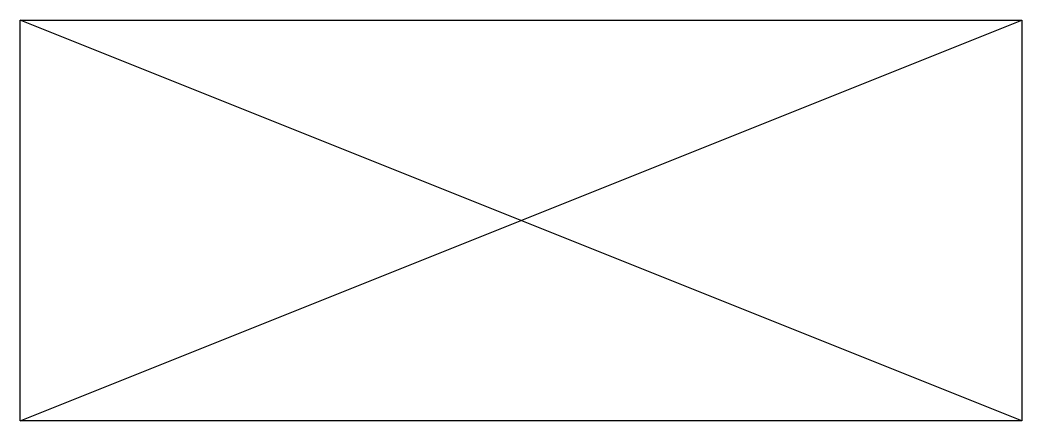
# Model space of a CAD drawing. Header units: millimetres. Extents: x -100 to 100, y -40 to 40.
import ezdxf

# ---------------------------------------------------------------- set-up
doc = ezdxf.new("R2010")
doc.units = ezdxf.units.MM
doc.layers.get('0').update_dxf_attribs({"linetype": 'CONTINUOUS'})

msp = doc.modelspace()

# ---------------------------------------------------------------- linework, layer by layer
for p, q in [((-100.0765, -40.005), (-100.0765, 40.005)), ((-100.0765, 40.005), (100.0765, 40.005)), ((100.0765, -40.005), (-100.0765, 40.005)), ((-100.0765, -40.005), (100.0765, 40.005)), ((100.0765, 40.005), (100.0765, -40.005)), ((100.0765, -40.005), (-100.0765, -40.005))]:
    msp.add_line(p, q)

doc.saveas('drawing.dxf')
